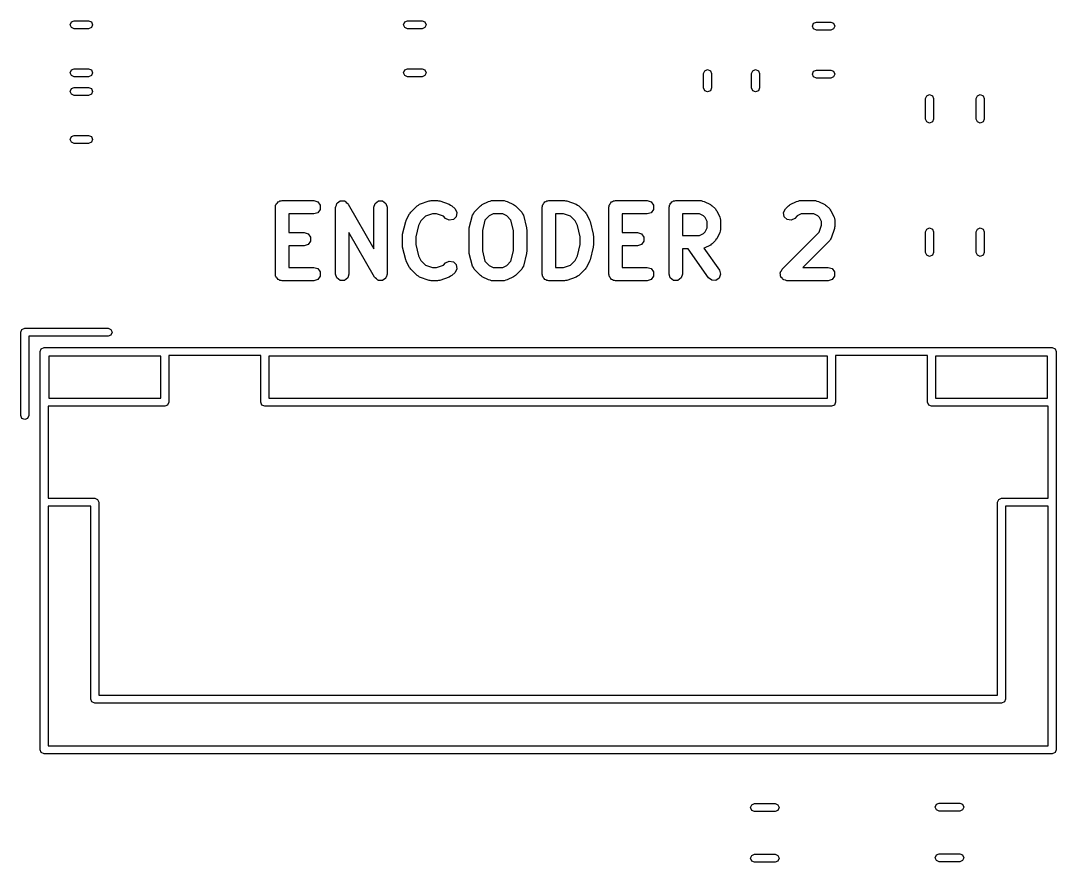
# Model space of a CAD drawing. Extents: x 96 to 200, y -143 to -59.
# Drawn here: x 139.59 to 155.12, y -98.7 to -86.08 of the extents above; entities that cross this region are included whole.
import ezdxf

# ---------------------------------------------------------------- set-up
doc = ezdxf.new("R2010")
doc.units = 0
doc.layers.add('BLACK', color=7, linetype='CONTINUOUS')

msp = doc.modelspace()

# ---------------------------------------------------------------- linework, layer by layer
at = {"layer": 'BLACK', "linetype": 'CONTINUOUS'}
for p, q in [((140.332, -86.14), (140.35, -86.0976)), ((140.35, -86.1824), (140.332, -86.14)), ((140.35, -86.0976), (140.392, -86.08)), ((140.392, -86.2), (140.35, -86.1824)), ((140.392, -86.08), (140.608, -86.08)), ((140.608, -86.08), (140.65, -86.0976)), ((140.65, -86.1824), (140.608, -86.2)), ((140.65, -86.0976), (140.668, -86.14)), ((140.668, -86.14), (140.65, -86.1824)), ((145.332, -86.14), (145.35, -86.0976)), ((145.35, -86.1824), (145.332, -86.14)), ((145.35, -86.0976), (145.392, -86.08)), ((145.392, -86.2), (145.35, -86.1824)), ((145.392, -86.08), (145.608, -86.08)), ((145.608, -86.08), (145.65, -86.0976)), ((145.65, -86.1824), (145.608, -86.2)), ((145.65, -86.0976), (145.668, -86.14)), ((145.668, -86.14), (145.65, -86.1824)), ((151.462, -86.16), (151.48, -86.1176)), ((151.48, -86.2024), (151.462, -86.16)), ((151.48, -86.1176), (151.522, -86.1)), ((151.522, -86.1), (151.738, -86.1)), ((151.738, -86.1), (151.78, -86.1176)), ((151.78, -86.1176), (151.798, -86.16)), ((151.798, -86.16), (151.78, -86.2024)), ((140.608, -86.2), (140.392, -86.2)), ((145.608, -86.2), (145.392, -86.2)), ((151.522, -86.22), (151.48, -86.2024)), ((151.738, -86.22), (151.522, -86.22)), ((151.78, -86.2024), (151.738, -86.22)), ((140.35, -86.8176), (140.392, -86.8)), ((140.392, -86.8), (140.608, -86.8)), ((140.608, -86.8), (140.65, -86.8176)), ((145.35, -86.8176), (145.392, -86.8)), ((145.392, -86.8), (145.608, -86.8)), ((145.608, -86.8), (145.65, -86.8176)), ((149.848, -86.8297), (149.89, -86.8122)), ((149.89, -86.8122), (149.932, -86.8297)), ((150.568, -86.8297), (150.61, -86.8122)), ((150.61, -86.8122), (150.652, -86.8297)), ((140.332, -86.86), (140.35, -86.8176)), ((140.35, -86.9024), (140.332, -86.86)), ((140.392, -86.92), (140.35, -86.9024)), ((140.608, -86.92), (140.392, -86.92)), ((140.65, -86.9024), (140.608, -86.92)), ((140.65, -86.8176), (140.668, -86.86)), ((140.668, -86.86), (140.65, -86.9024)), ((145.332, -86.86), (145.35, -86.8176)), ((145.35, -86.9024), (145.332, -86.86)), ((145.392, -86.92), (145.35, -86.9024)), ((145.608, -86.92), (145.392, -86.92)), ((145.65, -86.9024), (145.608, -86.92)), ((145.65, -86.8176), (145.668, -86.86)), ((145.668, -86.86), (145.65, -86.9024)), ((149.83, -86.8722), (149.848, -86.8297)), ((149.83, -87.0878), (149.83, -86.8722)), ((149.932, -86.8297), (149.95, -86.8722)), ((149.95, -86.8722), (149.95, -87.0878)), ((150.55, -86.8722), (150.568, -86.8297)), ((150.55, -87.0878), (150.55, -86.8722)), ((150.652, -86.8297), (150.67, -86.8722)), ((150.67, -86.8722), (150.67, -87.0878)), ((151.462, -86.88), (151.48, -86.8376)), ((151.48, -86.9224), (151.462, -86.88)), ((151.48, -86.8376), (151.522, -86.82)), ((151.522, -86.94), (151.48, -86.9224)), ((151.522, -86.82), (151.738, -86.82)), ((151.738, -86.94), (151.522, -86.94)), ((151.738, -86.82), (151.78, -86.8376)), ((151.78, -86.9224), (151.738, -86.94)), ((151.78, -86.8376), (151.798, -86.88)), ((151.798, -86.88), (151.78, -86.9224)), ((140.332, -87.14), (140.35, -87.0976)), ((140.35, -87.0976), (140.392, -87.08)), ((140.392, -87.08), (140.608, -87.08)), ((140.608, -87.08), (140.65, -87.0976)), ((140.65, -87.0976), (140.668, -87.14)), ((149.848, -87.1303), (149.83, -87.0878)), ((149.95, -87.0878), (149.932, -87.1303)), ((150.568, -87.1303), (150.55, -87.0878)), ((150.67, -87.0878), (150.652, -87.1303)), ((140.35, -87.1824), (140.332, -87.14)), ((140.392, -87.2), (140.35, -87.1824)), ((140.608, -87.2), (140.392, -87.2)), ((140.65, -87.1824), (140.608, -87.2)), ((140.668, -87.14), (140.65, -87.1824)), ((149.89, -87.1478), (149.848, -87.1303)), ((149.932, -87.1303), (149.89, -87.1478)), ((150.61, -87.1478), (150.568, -87.1303)), ((150.652, -87.1303), (150.61, -87.1478)), ((153.16, -87.2464), (153.178, -87.2039)), ((153.16, -87.5536), (153.16, -87.2464)), ((153.178, -87.2039), (153.22, -87.1864)), ((153.22, -87.1864), (153.262, -87.2039)), ((153.262, -87.2039), (153.28, -87.2464)), ((153.28, -87.2464), (153.28, -87.5536)), ((153.92, -87.2464), (153.938, -87.2039)), ((153.92, -87.5536), (153.92, -87.2464)), ((153.938, -87.2039), (153.98, -87.1864)), ((153.98, -87.1864), (154.022, -87.2039)), ((154.022, -87.2039), (154.04, -87.2464)), ((154.04, -87.2464), (154.04, -87.5536)), ((153.178, -87.5961), (153.16, -87.5536)), ((153.28, -87.5536), (153.262, -87.5961)), ((153.938, -87.5961), (153.92, -87.5536)), ((154.04, -87.5536), (154.022, -87.5961)), ((153.22, -87.6136), (153.178, -87.5961)), ((153.262, -87.5961), (153.22, -87.6136)), ((153.98, -87.6136), (153.938, -87.5961)), ((154.022, -87.5961), (153.98, -87.6136)), ((140.332, -87.86), (140.35, -87.8176)), ((140.35, -87.9024), (140.332, -87.86)), ((140.35, -87.8176), (140.392, -87.8)), ((140.392, -87.8), (140.608, -87.8)), ((140.608, -87.8), (140.65, -87.8176)), ((140.65, -87.8176), (140.668, -87.86)), ((140.668, -87.86), (140.65, -87.9024)), ((140.392, -87.92), (140.35, -87.9024)), ((140.608, -87.92), (140.392, -87.92)), ((140.65, -87.9024), (140.608, -87.92)), ((143.423, -88.8339), (143.428, -88.8188)), ((143.428, -88.8188), (143.44, -88.8095)), ((143.44, -88.8095), (143.45, -88.7967)), ((143.45, -88.7967), (143.465, -88.7918)), ((143.465, -88.7918), (143.478, -88.7825)), ((143.478, -88.7825), (143.494, -88.7825)), ((143.494, -88.7825), (143.509, -88.7776)), ((143.509, -88.7776), (143.985, -88.7776)), ((143.985, -88.7776), (144.044, -88.7967)), ((144.044, -88.7967), (144.08, -88.8467)), ((144.324, -88.8433), (144.332, -88.8188)), ((144.332, -88.8188), (144.337, -88.8155)), ((144.337, -88.8155), (144.339, -88.8104)), ((144.339, -88.8104), (144.362, -88.7976)), ((144.362, -88.7976), (144.382, -88.7825)), ((144.382, -88.7825), (144.388, -88.7825)), ((144.388, -88.7825), (144.393, -88.7797)), ((144.393, -88.7797), (144.419, -88.7825)), ((144.419, -88.7825), (144.444, -88.7825)), ((144.444, -88.7825), (144.449, -88.7858)), ((144.449, -88.7858), (144.454, -88.7864)), ((144.454, -88.7864), (144.473, -88.8037)), ((144.473, -88.8037), (144.494, -88.8188)), ((144.494, -88.8188), (144.496, -88.8242)), ((144.496, -88.8242), (144.5, -88.828)), ((144.5, -88.828), (144.885, -89.5011)), ((144.885, -88.8776), (144.904, -88.8188)), ((144.904, -88.8188), (144.954, -88.7825)), ((144.954, -88.7825), (145.016, -88.7825)), ((145.016, -88.7825), (145.066, -88.8188)), ((145.066, -88.8188), (145.085, -88.8776)), ((145.554, -88.8441), (145.572, -88.8304)), ((145.572, -88.8304), (145.715, -88.7828)), ((145.715, -88.7828), (145.731, -88.7826)), ((145.731, -88.7826), (145.747, -88.7776)), ((145.747, -88.7776), (145.842, -88.7776)), ((145.842, -88.7776), (145.857, -88.7826)), ((145.857, -88.7826), (145.874, -88.7828)), ((145.874, -88.7828), (146.016, -88.8304)), ((146.016, -88.8304), (146.035, -88.8441)), ((146.511, -88.8358), (146.607, -88.7882)), ((146.607, -88.7882), (146.63, -88.7847)), ((146.63, -88.7847), (146.651, -88.7776)), ((146.651, -88.7776), (146.842, -88.7776)), ((146.842, -88.7776), (146.864, -88.7847)), ((146.864, -88.7847), (146.887, -88.7882)), ((146.887, -88.7882), (146.982, -88.8358)), ((147.423, -88.8339), (147.428, -88.8188)), ((147.428, -88.8188), (147.44, -88.8095)), ((147.44, -88.8095), (147.45, -88.7967)), ((147.45, -88.7967), (147.465, -88.7918)), ((147.465, -88.7918), (147.478, -88.7825)), ((147.478, -88.7825), (147.494, -88.7825)), ((147.494, -88.7825), (147.509, -88.7776)), ((147.509, -88.7776), (147.747, -88.7776)), ((147.747, -88.7776), (147.762, -88.7826)), ((147.762, -88.7826), (147.778, -88.7828)), ((147.778, -88.7828), (147.921, -88.8304)), ((147.921, -88.8304), (147.94, -88.8441)), ((148.423, -88.8339), (148.428, -88.8188)), ((148.428, -88.8188), (148.44, -88.8095)), ((148.44, -88.8095), (148.45, -88.7967)), ((148.45, -88.7967), (148.465, -88.7918)), ((148.465, -88.7918), (148.478, -88.7825)), ((148.478, -88.7825), (148.494, -88.7825)), ((148.494, -88.7825), (148.509, -88.7776)), ((148.509, -88.7776), (148.985, -88.7776)), ((148.985, -88.7776), (149.044, -88.7967)), ((149.044, -88.7967), (149.08, -88.8467)), ((149.328, -88.8339), (149.332, -88.8188)), ((149.332, -88.8188), (149.345, -88.8095)), ((149.345, -88.8095), (149.355, -88.7967)), ((149.355, -88.7967), (149.37, -88.7918)), ((149.37, -88.7918), (149.382, -88.7825)), ((149.382, -88.7825), (149.398, -88.7825)), ((149.398, -88.7825), (149.413, -88.7776)), ((149.413, -88.7776), (149.794, -88.7776)), ((149.794, -88.7776), (149.816, -88.7847)), ((149.816, -88.7847), (149.839, -88.7882)), ((149.839, -88.7882), (149.934, -88.8358)), ((151.131, -88.8358), (151.226, -88.7882)), ((151.226, -88.7882), (151.249, -88.7847)), ((151.249, -88.7847), (151.27, -88.7776)), ((151.27, -88.7776), (151.509, -88.7776)), ((151.509, -88.7776), (151.53, -88.7847)), ((151.53, -88.7847), (151.553, -88.7882)), ((151.553, -88.7882), (151.649, -88.8358)), ((143.409, -88.8776), (143.413, -88.8626)), ((143.409, -89.8776), (143.409, -88.8776)), ((143.413, -88.8467), (143.423, -88.8339)), ((143.413, -88.8626), (143.413, -88.8467)), ((143.985, -88.9776), (143.609, -88.9776)), ((143.609, -88.9776), (143.609, -89.2538)), ((144.044, -88.9585), (143.985, -88.9776)), ((144.08, -88.9085), (144.044, -88.9585)), ((144.08, -88.8467), (144.08, -88.9085)), ((144.313, -88.8776), (144.315, -88.8722)), ((144.313, -89.8776), (144.313, -88.8776)), ((144.314, -88.8667), (144.324, -88.8433)), ((144.315, -88.8722), (144.314, -88.8667)), ((144.885, -89.5011), (144.885, -88.8776)), ((145.085, -88.8776), (145.085, -89.8776)), ((145.372, -89.071), (145.419, -88.9758)), ((145.419, -88.9758), (145.431, -88.9642)), ((145.431, -88.9642), (145.438, -88.9498)), ((145.438, -88.9498), (145.533, -88.8545)), ((145.533, -88.8545), (145.554, -88.8441)), ((145.763, -88.9776), (145.658, -89.0126)), ((145.826, -88.9776), (145.763, -88.9776)), ((145.931, -89.0126), (145.826, -88.9776)), ((146.035, -88.8441), (146.055, -88.8545)), ((146.055, -88.8545), (146.103, -88.9021)), ((146.103, -88.9021), (146.131, -88.9572)), ((146.131, -88.9572), (146.121, -89.0183)), ((146.364, -88.9962), (146.378, -88.9736)), ((146.378, -88.9736), (146.39, -88.9498)), ((146.39, -88.9498), (146.485, -88.8545)), ((146.485, -88.8545), (146.5, -88.8472)), ((146.5, -88.8472), (146.511, -88.8358)), ((146.675, -88.9776), (146.615, -89.0074)), ((146.818, -88.9776), (146.675, -88.9776)), ((146.878, -89.0074), (146.818, -88.9776)), ((146.982, -88.8358), (146.993, -88.8472)), ((146.993, -88.8472), (147.008, -88.8545)), ((147.008, -88.8545), (147.103, -88.9498)), ((147.103, -88.9498), (147.115, -88.9736)), ((147.115, -88.9736), (147.129, -88.9962)), ((147.409, -88.8776), (147.413, -88.8626)), ((147.409, -89.8776), (147.409, -88.8776)), ((147.413, -88.8467), (147.423, -88.8339)), ((147.413, -88.8626), (147.413, -88.8467)), ((147.609, -88.9776), (147.609, -89.7776)), ((147.73, -88.9776), (147.609, -88.9776)), ((147.836, -89.0126), (147.73, -88.9776)), ((147.94, -88.8441), (147.96, -88.8545)), ((147.96, -88.8545), (148.055, -88.9498)), ((148.055, -88.9498), (148.063, -88.9642)), ((148.063, -88.9642), (148.074, -88.9758)), ((148.074, -88.9758), (148.122, -89.071)), ((148.409, -88.8776), (148.413, -88.8626)), ((148.409, -89.8776), (148.409, -88.8776)), ((148.413, -88.8467), (148.423, -88.8339)), ((148.413, -88.8626), (148.413, -88.8467)), ((148.985, -88.9776), (148.609, -88.9776)), ((148.609, -88.9776), (148.609, -89.2538)), ((149.044, -88.9585), (148.985, -88.9776)), ((149.08, -88.9085), (149.044, -88.9585)), ((149.08, -88.8467), (149.08, -88.9085)), ((149.313, -88.8776), (149.318, -88.8626)), ((149.313, -89.8776), (149.313, -88.8776)), ((149.318, -88.8467), (149.328, -88.8339)), ((149.318, -88.8626), (149.318, -88.8467)), ((149.513, -88.9776), (149.513, -89.3014)), ((149.771, -88.9776), (149.513, -88.9776)), ((149.83, -89.0074), (149.771, -88.9776)), ((149.934, -88.8358), (149.946, -88.8472)), ((149.946, -88.8472), (149.96, -88.8545)), ((149.96, -88.8545), (150.008, -88.9021)), ((150.008, -88.9021), (150.015, -88.9166)), ((150.015, -88.9166), (150.027, -88.9281)), ((150.027, -88.9281), (150.074, -89.0234)), ((151.029, -88.9572), (151.057, -88.9021)), ((151.039, -89.0183), (151.029, -88.9572)), ((151.057, -88.9021), (151.105, -88.8545)), ((151.105, -88.8545), (151.119, -88.8472)), ((151.119, -88.8472), (151.131, -88.8358)), ((151.294, -88.9776), (151.234, -89.0074)), ((151.485, -88.9776), (151.294, -88.9776)), ((151.545, -89.0074), (151.485, -88.9776)), ((151.649, -88.8358), (151.66, -88.8472)), ((151.66, -88.8472), (151.675, -88.8545)), ((151.675, -88.8545), (151.722, -88.9021)), ((151.722, -88.9021), (151.729, -88.9166)), ((151.729, -88.9166), (151.741, -88.9281)), ((151.741, -88.9281), (151.788, -89.0234)), ((145.316, -89.2819), (145.364, -89.0915)), ((145.364, -89.0915), (145.37, -89.082)), ((145.37, -89.082), (145.372, -89.071)), ((145.591, -89.0797), (145.555, -89.1506)), ((145.658, -89.0126), (145.591, -89.0797)), ((145.962, -89.0436), (145.931, -89.0126)), ((146.017, -89.0716), (145.962, -89.0436)), ((146.078, -89.062), (146.017, -89.0716)), ((146.121, -89.0183), (146.078, -89.062)), ((146.316, -89.1867), (146.364, -88.9962)), ((146.551, -89.0716), (146.513, -89.2233)), ((146.615, -89.0074), (146.551, -89.0716)), ((146.942, -89.0716), (146.878, -89.0074)), ((146.98, -89.2233), (146.942, -89.0716)), ((147.129, -88.9962), (147.177, -89.1867)), ((147.903, -89.0797), (147.836, -89.0126)), ((147.938, -89.1506), (147.903, -89.0797)), ((148.122, -89.071), (148.123, -89.082)), ((148.123, -89.082), (148.129, -89.0915)), ((148.129, -89.0915), (148.177, -89.2819)), ((149.855, -89.0321), (149.83, -89.0074)), ((149.885, -89.0917), (149.855, -89.0321)), ((149.885, -89.1873), (149.885, -89.0917)), ((150.074, -89.0234), (150.078, -89.0462)), ((150.078, -89.0462), (150.085, -89.0681)), ((150.085, -89.0681), (150.085, -89.211)), ((151.082, -89.062), (151.039, -89.0183)), ((151.143, -89.0716), (151.082, -89.062)), ((151.198, -89.0436), (151.143, -89.0716)), ((151.234, -89.0074), (151.198, -89.0436)), ((151.569, -89.0321), (151.545, -89.0074)), ((151.599, -89.0917), (151.569, -89.0321)), ((151.599, -89.1471), (151.599, -89.0917)), ((151.788, -89.0234), (151.792, -89.0462)), ((151.792, -89.0462), (151.799, -89.0681)), ((151.799, -89.0681), (151.799, -89.1633)), ((143.609, -89.2538), (143.842, -89.2538)), ((143.842, -89.2538), (143.901, -89.2729)), ((143.901, -89.2729), (143.937, -89.3229)), ((144.898, -89.9272), (144.513, -89.2542)), ((144.513, -89.2542), (144.513, -89.8776)), ((145.313, -89.3062), (145.317, -89.2944)), ((145.317, -89.2944), (145.316, -89.2819)), ((145.555, -89.1506), (145.513, -89.3185)), ((146.313, -89.211), (146.317, -89.1991)), ((146.313, -89.5443), (146.313, -89.211)), ((146.317, -89.1991), (146.316, -89.1867)), ((146.513, -89.2233), (146.513, -89.532)), ((146.98, -89.532), (146.98, -89.2233)), ((147.177, -89.1867), (147.176, -89.1991)), ((147.176, -89.1991), (147.18, -89.211)), ((147.18, -89.211), (147.18, -89.5443)), ((147.98, -89.3185), (147.938, -89.1506)), ((148.177, -89.2819), (148.176, -89.2944)), ((148.176, -89.2944), (148.18, -89.3062)), ((148.609, -89.2538), (148.842, -89.2538)), ((148.842, -89.2538), (148.901, -89.2729)), ((148.901, -89.2729), (148.937, -89.3229)), ((149.771, -89.3014), (149.83, -89.2716)), ((149.83, -89.2716), (149.855, -89.247)), ((149.855, -89.247), (149.885, -89.1873)), ((150.074, -89.2557), (150.027, -89.3509)), ((150.078, -89.2329), (150.074, -89.2557)), ((150.085, -89.211), (150.078, -89.2329)), ((151.009, -89.8069), (151.564, -89.2522)), ((151.564, -89.2522), (151.599, -89.1471)), ((151.794, -89.195), (151.746, -89.3378)), ((151.799, -89.1633), (151.794, -89.1787)), ((151.794, -89.1787), (151.794, -89.195)), ((153.16, -89.2464), (153.178, -89.2039)), ((153.16, -89.5536), (153.16, -89.2464)), ((153.178, -89.2039), (153.22, -89.1864)), ((153.22, -89.1864), (153.262, -89.2039)), ((153.262, -89.2039), (153.28, -89.2464)), ((153.28, -89.2464), (153.28, -89.5536)), ((153.92, -89.2464), (153.938, -89.2039)), ((153.92, -89.5536), (153.92, -89.2464)), ((153.938, -89.2039), (153.98, -89.1864)), ((153.98, -89.1864), (154.022, -89.2039)), ((154.022, -89.2039), (154.04, -89.2464)), ((154.04, -89.2464), (154.04, -89.5536)), ((143.901, -89.4347), (143.842, -89.4538)), ((143.937, -89.3847), (143.901, -89.4347)), ((143.937, -89.3229), (143.937, -89.3847)), ((145.313, -89.449), (145.313, -89.3062)), ((145.317, -89.4609), (145.313, -89.449)), ((145.513, -89.3185), (145.513, -89.4367)), ((145.513, -89.4367), (145.555, -89.6046)), ((147.938, -89.6046), (147.98, -89.4367)), ((147.98, -89.4367), (147.98, -89.3185)), ((148.18, -89.449), (148.176, -89.4609)), ((148.18, -89.3062), (148.18, -89.449)), ((148.901, -89.4347), (148.842, -89.4538)), ((148.937, -89.3847), (148.901, -89.4347)), ((148.937, -89.3229), (148.937, -89.3847)), ((149.513, -89.3014), (149.771, -89.3014)), ((149.934, -89.4433), (149.839, -89.4909)), ((149.946, -89.4319), (149.934, -89.4433)), ((149.96, -89.4245), (149.946, -89.4319)), ((150.008, -89.3769), (149.96, -89.4245)), ((150.015, -89.3625), (150.008, -89.3769)), ((150.027, -89.3509), (150.015, -89.3625)), ((151.722, -89.3769), (151.321, -89.7776)), ((151.733, -89.3564), (151.722, -89.3769)), ((151.746, -89.3378), (151.733, -89.3564)), ((143.842, -89.4538), (143.609, -89.4538)), ((143.609, -89.4538), (143.609, -89.7776)), ((145.316, -89.4733), (145.317, -89.4609)), ((145.364, -89.6638), (145.316, -89.4733)), ((145.555, -89.6046), (145.591, -89.6755)), ((146.317, -89.5561), (146.313, -89.5443)), ((146.316, -89.5685), (146.317, -89.5561)), ((146.364, -89.759), (146.316, -89.5685)), ((146.513, -89.532), (146.551, -89.6836)), ((146.942, -89.6836), (146.98, -89.532)), ((147.177, -89.5685), (147.129, -89.759)), ((147.18, -89.5443), (147.176, -89.5561)), ((147.176, -89.5561), (147.177, -89.5685)), ((147.903, -89.6755), (147.938, -89.6046)), ((148.177, -89.4733), (148.129, -89.6638)), ((148.176, -89.4609), (148.177, -89.4733)), ((148.842, -89.4538), (148.609, -89.4538)), ((148.609, -89.4538), (148.609, -89.7776)), ((149.599, -89.5014), (149.513, -89.5014)), ((149.513, -89.5014), (149.513, -89.8776)), ((149.903, -89.935), (149.599, -89.5014)), ((149.839, -89.4909), (149.836, -89.4913)), ((149.836, -89.4913), (150.067, -89.8203)), ((153.178, -89.5961), (153.16, -89.5536)), ((153.22, -89.6136), (153.178, -89.5961)), ((153.262, -89.5961), (153.22, -89.6136)), ((153.28, -89.5536), (153.262, -89.5961)), ((153.938, -89.5961), (153.92, -89.5536)), ((153.98, -89.6136), (153.938, -89.5961)), ((154.022, -89.5961), (153.98, -89.6136)), ((154.04, -89.5536), (154.022, -89.5961)), ((145.37, -89.6732), (145.364, -89.6638)), ((145.372, -89.6842), (145.37, -89.6732)), ((145.419, -89.7795), (145.372, -89.6842)), ((145.591, -89.6755), (145.658, -89.7426)), ((145.658, -89.7426), (145.763, -89.7776)), ((145.826, -89.7776), (145.931, -89.7426)), ((145.931, -89.7426), (145.962, -89.7117)), ((145.962, -89.7117), (146.017, -89.6836)), ((146.017, -89.6836), (146.078, -89.6933)), ((146.078, -89.6933), (146.121, -89.737)), ((146.121, -89.737), (146.131, -89.798)), ((146.378, -89.7817), (146.364, -89.759)), ((146.551, -89.6836), (146.615, -89.7478)), ((146.615, -89.7478), (146.675, -89.7776)), ((146.818, -89.7776), (146.878, -89.7478)), ((146.878, -89.7478), (146.942, -89.6836)), ((147.129, -89.759), (147.115, -89.7817)), ((147.73, -89.7776), (147.836, -89.7426)), ((147.836, -89.7426), (147.903, -89.6755)), ((148.122, -89.6842), (148.074, -89.7795)), ((148.123, -89.6732), (148.122, -89.6842)), ((148.129, -89.6638), (148.123, -89.6732)), ((143.413, -89.8927), (143.409, -89.8776)), ((143.413, -89.9085), (143.413, -89.8927)), ((143.423, -89.9213), (143.413, -89.9085)), ((143.609, -89.7776), (143.985, -89.7776)), ((143.985, -89.7776), (144.044, -89.7967)), ((144.044, -89.7967), (144.08, -89.8467)), ((144.08, -89.9085), (144.044, -89.9585)), ((144.08, -89.8467), (144.08, -89.9085)), ((144.332, -89.9364), (144.313, -89.8776)), ((144.513, -89.8776), (144.494, -89.9364)), ((145.074, -89.912), (145.066, -89.9364)), ((145.084, -89.8885), (145.074, -89.912)), ((145.085, -89.8776), (145.083, -89.883)), ((145.083, -89.883), (145.084, -89.8885)), ((145.431, -89.791), (145.419, -89.7795)), ((145.438, -89.8055), (145.431, -89.791)), ((145.533, -89.9007), (145.438, -89.8055)), ((145.554, -89.9112), (145.533, -89.9007)), ((145.572, -89.9249), (145.554, -89.9112)), ((145.763, -89.7776), (145.826, -89.7776)), ((146.035, -89.9112), (146.016, -89.9249)), ((146.055, -89.9007), (146.035, -89.9112)), ((146.103, -89.8531), (146.055, -89.9007)), ((146.131, -89.798), (146.103, -89.8531)), ((146.39, -89.8055), (146.378, -89.7817)), ((146.485, -89.9007), (146.39, -89.8055)), ((146.5, -89.9081), (146.485, -89.9007)), ((146.511, -89.9194), (146.5, -89.9081)), ((146.675, -89.7776), (146.818, -89.7776)), ((146.993, -89.9081), (146.982, -89.9194)), ((147.008, -89.9007), (146.993, -89.9081)), ((147.103, -89.8055), (147.008, -89.9007)), ((147.115, -89.7817), (147.103, -89.8055)), ((147.413, -89.8927), (147.409, -89.8776)), ((147.413, -89.9085), (147.413, -89.8927)), ((147.423, -89.9213), (147.413, -89.9085)), ((147.609, -89.7776), (147.73, -89.7776)), ((147.94, -89.9112), (147.921, -89.9249)), ((147.96, -89.9007), (147.94, -89.9112)), ((148.055, -89.8055), (147.96, -89.9007)), ((148.063, -89.791), (148.055, -89.8055)), ((148.074, -89.7795), (148.063, -89.791)), ((148.413, -89.8927), (148.409, -89.8776)), ((148.413, -89.9085), (148.413, -89.8927)), ((148.423, -89.9213), (148.413, -89.9085)), ((148.609, -89.7776), (148.985, -89.7776)), ((148.985, -89.7776), (149.044, -89.7967)), ((149.044, -89.7967), (149.08, -89.8467)), ((149.08, -89.9085), (149.044, -89.9585)), ((149.08, -89.8467), (149.08, -89.9085)), ((149.332, -89.9364), (149.313, -89.8776)), ((149.513, -89.8776), (149.494, -89.9364)), ((150.085, -89.8794), (150.065, -89.9378)), ((150.067, -89.8203), (150.085, -89.8794)), ((150.981, -89.862), (150.985, -89.8548)), ((150.985, -89.8851), (150.981, -89.862)), ((150.985, -89.8467), (150.999, -89.8278)), ((150.985, -89.8548), (150.985, -89.8467)), ((150.985, -89.9085), (150.985, -89.8851)), ((150.99, -89.915), (150.985, -89.9085)), ((150.991, -89.923), (150.99, -89.915)), ((150.999, -89.8278), (151.009, -89.8069)), ((151.321, -89.7776), (151.699, -89.7776)), ((151.699, -89.7776), (151.758, -89.7967)), ((151.758, -89.7967), (151.794, -89.8467)), ((151.794, -89.9085), (151.758, -89.9585)), ((151.794, -89.8467), (151.794, -89.9085)), ((143.428, -89.9364), (143.423, -89.9213)), ((143.44, -89.9457), (143.428, -89.9364)), ((143.45, -89.9585), (143.44, -89.9457)), ((143.465, -89.9634), (143.45, -89.9585)), ((143.478, -89.9727), (143.465, -89.9634)), ((143.494, -89.9727), (143.478, -89.9727)), ((143.509, -89.9776), (143.494, -89.9727)), ((143.985, -89.9776), (143.509, -89.9776)), ((144.044, -89.9585), (143.985, -89.9776)), ((144.382, -89.9727), (144.332, -89.9364)), ((144.444, -89.9727), (144.382, -89.9727)), ((144.494, -89.9364), (144.444, -89.9727)), ((144.902, -89.931), (144.898, -89.9272)), ((144.904, -89.9364), (144.902, -89.931)), ((144.925, -89.9515), (144.904, -89.9364)), ((144.944, -89.9688), (144.925, -89.9515)), ((144.949, -89.9694), (144.944, -89.9688)), ((144.954, -89.9727), (144.949, -89.9694)), ((144.98, -89.9727), (144.954, -89.9727)), ((145.005, -89.9755), (144.98, -89.9727)), ((145.01, -89.9727), (145.005, -89.9755)), ((145.016, -89.9727), (145.01, -89.9727)), ((145.036, -89.9576), (145.016, -89.9727)), ((145.059, -89.9449), (145.036, -89.9576)), ((145.061, -89.9397), (145.059, -89.9449)), ((145.066, -89.9364), (145.061, -89.9397)), ((145.715, -89.9725), (145.572, -89.9249)), ((145.731, -89.9726), (145.715, -89.9725)), ((145.747, -89.9776), (145.731, -89.9726)), ((145.842, -89.9776), (145.747, -89.9776)), ((145.857, -89.9726), (145.842, -89.9776)), ((145.874, -89.9725), (145.857, -89.9726)), ((146.016, -89.9249), (145.874, -89.9725)), ((146.607, -89.9671), (146.511, -89.9194)), ((146.63, -89.9705), (146.607, -89.9671)), ((146.651, -89.9776), (146.63, -89.9705)), ((146.842, -89.9776), (146.651, -89.9776)), ((146.864, -89.9705), (146.842, -89.9776)), ((146.887, -89.9671), (146.864, -89.9705)), ((146.982, -89.9194), (146.887, -89.9671)), ((147.428, -89.9364), (147.423, -89.9213)), ((147.44, -89.9457), (147.428, -89.9364)), ((147.45, -89.9585), (147.44, -89.9457)), ((147.465, -89.9634), (147.45, -89.9585)), ((147.478, -89.9727), (147.465, -89.9634)), ((147.494, -89.9727), (147.478, -89.9727)), ((147.509, -89.9776), (147.494, -89.9727)), ((147.747, -89.9776), (147.509, -89.9776)), ((147.762, -89.9726), (147.747, -89.9776)), ((147.778, -89.9725), (147.762, -89.9726)), ((147.921, -89.9249), (147.778, -89.9725)), ((148.428, -89.9364), (148.423, -89.9213)), ((148.44, -89.9457), (148.428, -89.9364)), ((148.45, -89.9585), (148.44, -89.9457)), ((148.465, -89.9634), (148.45, -89.9585)), ((148.478, -89.9727), (148.465, -89.9634)), ((148.494, -89.9727), (148.478, -89.9727)), ((148.509, -89.9776), (148.494, -89.9727)), ((148.985, -89.9776), (148.509, -89.9776)), ((149.044, -89.9585), (148.985, -89.9776)), ((149.382, -89.9727), (149.332, -89.9364)), ((149.444, -89.9727), (149.382, -89.9727)), ((149.494, -89.9364), (149.444, -89.9727)), ((149.952, -89.9722), (149.903, -89.935)), ((150.014, -89.9733), (149.952, -89.9722)), ((150.065, -89.9378), (150.014, -89.9733)), ((151.007, -89.9396), (150.991, -89.923)), ((151.021, -89.9585), (151.007, -89.9396)), ((151.029, -89.961), (151.021, -89.9585)), ((151.035, -89.9667), (151.029, -89.961)), ((151.058, -89.9704), (151.035, -89.9667)), ((151.08, -89.9776), (151.058, -89.9704)), ((151.699, -89.9776), (151.08, -89.9776)), ((151.758, -89.9585), (151.699, -89.9776)), ((139.608, -90.7076), (139.65, -90.69)), ((139.65, -90.69), (140.9, -90.69)), ((140.9, -90.69), (140.942, -90.7076)), ((139.59, -90.75), (139.608, -90.7076)), ((139.59, -92), (139.59, -90.75)), ((140.9, -90.81), (139.71, -90.81)), ((139.71, -90.81), (139.71, -92)), ((140.942, -90.7924), (140.9, -90.81)), ((140.942, -90.7076), (140.96, -90.75)), ((140.96, -90.75), (140.942, -90.7924)), ((139.88, -91.04), (139.898, -90.9976)), ((139.898, -90.9976), (139.94, -90.98)), ((139.94, -90.98), (155.06, -90.98)), ((155.06, -90.98), (155.102, -90.9976)), ((155.102, -90.9976), (155.12, -91.04)), ((139.88, -97.01), (139.88, -91.04)), ((140.01, -91.11), (140.01, -91.74)), ((141.69, -91.11), (140.01, -91.11)), ((141.69, -91.74), (141.69, -91.11)), ((143.19, -91.1), (141.81, -91.1)), ((141.81, -91.1), (141.81, -91.8)), ((143.19, -91.8), (143.19, -91.1)), ((143.31, -91.11), (143.31, -91.74)), ((151.69, -91.11), (143.31, -91.11)), ((151.69, -91.74), (151.69, -91.11)), ((151.81, -91.1), (151.81, -91.8)), ((153.19, -91.1), (151.81, -91.1)), ((153.19, -91.8), (153.19, -91.1)), ((153.31, -91.11), (153.31, -91.74)), ((154.99, -91.11), (153.31, -91.11)), ((154.99, -91.74), (154.99, -91.11)), ((155.12, -91.04), (155.12, -97.01)), ((140.01, -91.74), (141.69, -91.74)), ((143.31, -91.74), (151.69, -91.74)), ((153.31, -91.74), (154.99, -91.74)), ((141.75, -91.86), (140, -91.86)), ((140, -91.86), (140, -93.24)), ((141.792, -91.8424), (141.75, -91.86)), ((141.81, -91.8), (141.792, -91.8424)), ((143.208, -91.8424), (143.19, -91.8)), ((143.25, -91.86), (143.208, -91.8424)), ((151.75, -91.86), (143.25, -91.86)), ((151.792, -91.8424), (151.75, -91.86)), ((151.81, -91.8), (151.792, -91.8424)), ((153.208, -91.8424), (153.19, -91.8)), ((153.25, -91.86), (153.208, -91.8424)), ((155, -91.86), (153.25, -91.86)), ((155, -93.24), (155, -91.86)), ((139.608, -92.0424), (139.59, -92)), ((139.65, -92.06), (139.608, -92.0424)), ((139.692, -92.0424), (139.65, -92.06)), ((139.71, -92), (139.692, -92.0424)), ((140, -93.24), (140.7, -93.24)), ((140.7, -93.24), (140.742, -93.2576)), ((140.742, -93.2576), (140.76, -93.3)), ((140.76, -93.3), (140.76, -96.19)), ((154.24, -93.3), (154.258, -93.2576)), ((154.24, -96.19), (154.24, -93.3)), ((154.258, -93.2576), (154.3, -93.24)), ((154.3, -93.24), (155, -93.24)), ((140.64, -93.36), (140, -93.36)), ((140, -93.36), (140, -96.95)), ((140.64, -96.25), (140.64, -93.36)), ((154.36, -93.36), (154.36, -96.25)), ((155, -93.36), (154.36, -93.36)), ((155, -96.95), (155, -93.36)), ((140.658, -96.2924), (140.64, -96.25)), ((140.76, -96.19), (147.5, -96.19)), ((147.5, -96.19), (154.24, -96.19)), ((154.36, -96.25), (154.342, -96.2924)), ((140.7, -96.31), (140.658, -96.2924)), ((147.5, -96.31), (140.7, -96.31)), ((154.3, -96.31), (147.5, -96.31)), ((154.342, -96.2924), (154.3, -96.31)), ((139.898, -97.0524), (139.88, -97.01)), ((139.94, -97.07), (139.898, -97.0524)), ((140, -96.95), (155, -96.95)), ((155.102, -97.0524), (155.06, -97.07)), ((155.12, -97.01), (155.102, -97.0524)), ((155.06, -97.07), (139.94, -97.07)), ((150.535, -97.8775), (150.553, -97.8351)), ((150.553, -97.8351), (150.595, -97.8175)), ((150.595, -97.8175), (150.902, -97.8175)), ((150.902, -97.8175), (150.945, -97.8351)), ((150.945, -97.8351), (150.962, -97.8775)), ((153.306, -97.87), (153.324, -97.8276)), ((153.324, -97.8276), (153.366, -97.81)), ((153.366, -97.81), (153.674, -97.81)), ((153.674, -97.81), (153.716, -97.8276)), ((153.716, -97.8276), (153.734, -97.87)), ((150.553, -97.9199), (150.535, -97.8775)), ((150.595, -97.9375), (150.553, -97.9199)), ((150.902, -97.9375), (150.595, -97.9375)), ((150.945, -97.9199), (150.902, -97.9375)), ((150.962, -97.8775), (150.945, -97.9199)), ((153.324, -97.9124), (153.306, -97.87)), ((153.366, -97.93), (153.324, -97.9124)), ((153.674, -97.93), (153.366, -97.93)), ((153.716, -97.9124), (153.674, -97.93)), ((153.734, -97.87), (153.716, -97.9124)), ((150.535, -98.6375), (150.553, -98.5951)), ((150.553, -98.5951), (150.595, -98.5775)), ((150.595, -98.5775), (150.902, -98.5775)), ((150.902, -98.5775), (150.945, -98.5951)), ((150.945, -98.5951), (150.962, -98.6375)), ((153.306, -98.63), (153.324, -98.5876)), ((153.324, -98.5876), (153.366, -98.57)), ((153.366, -98.57), (153.674, -98.57)), ((153.674, -98.57), (153.716, -98.5876)), ((153.716, -98.5876), (153.734, -98.63)), ((150.553, -98.6799), (150.535, -98.6375)), ((150.595, -98.6975), (150.553, -98.6799)), ((150.902, -98.6975), (150.595, -98.6975)), ((150.945, -98.6799), (150.902, -98.6975)), ((150.962, -98.6375), (150.945, -98.6799)), ((153.324, -98.6724), (153.306, -98.63)), ((153.366, -98.69), (153.324, -98.6724)), ((153.674, -98.69), (153.366, -98.69)), ((153.716, -98.6724), (153.674, -98.69)), ((153.734, -98.63), (153.716, -98.6724))]:
    msp.add_line(p, q, dxfattribs=at)

doc.saveas('drawing.dxf')
